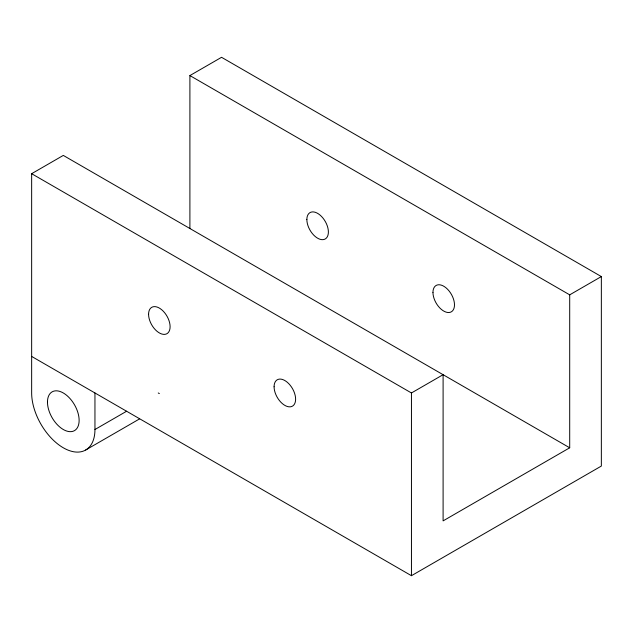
<?xml version="1.0" encoding="UTF-8"?>
<svg xmlns="http://www.w3.org/2000/svg" width="633" height="633" viewBox="0 0 633 633"><rect width="100%" height="100%" fill="white"/><g stroke="black" fill="none" stroke-linecap="round" stroke-linejoin="round"><path stroke-width="0.95" d="M189.9 228.513L189.9 75.572L221.55 57.302L601.35 276.574L601.35 466.062L411.45 575.698L31.65 356.426M126.6 411.244L94.95 429.514A44.761 25.842 60 0 1 63.3 447.792A44.761 25.842 60 0 1 31.65 392.974L31.65 173.695L63.3 155.417L569.7 447.792L569.7 294.843L189.9 75.572M85.677 450.008L139.569 418.896M569.7 294.843L601.35 276.574M31.65 173.695L411.45 392.966L443.1 374.696L443.1 520.88L569.7 447.792M158.25 392.974L159.342 393.599M411.45 392.966L411.45 575.698M94.95 392.974L94.95 429.514M47.475 402.105A22.377 12.921 60 0 0 71.213 431.635A22.377 12.921 60 0 0 71.213 399.985A22.377 12.921 60 0 0 47.475 402.105M148.581 314.292A15.216 8.783 60 0 0 164.722 334.374A15.216 8.783 60 0 0 164.722 312.852A15.216 8.783 60 0 0 148.581 314.292M274.089 386.755A15.216 8.783 60 0 0 290.231 406.837A15.216 8.783 60 0 0 290.231 385.315A15.216 8.783 60 0 0 274.089 386.755M306.863 219.572A15.216 8.783 60 0 0 323.004 239.654A15.216 8.783 60 0 0 323.004 218.132A15.216 8.783 60 0 0 306.863 219.572M432.964 292.43A15.216 8.783 60 0 0 449.106 312.512A15.216 8.783 60 0 0 449.106 290.99A15.216 8.783 60 0 0 432.964 292.43"/></g></svg>
